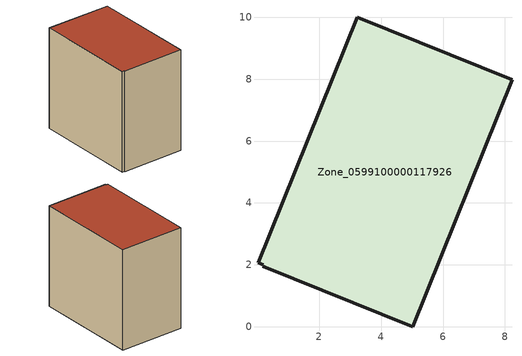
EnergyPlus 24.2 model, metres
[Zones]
Zone_0599100000117926
 floor ground (C_G): 5.02,0 0.18,1.95 0.2,2.01 0.02,2.07 3.23,10 8.23,7.98 z0
 wall outside (C_F): 5.02,0 8.23,7.98 3.23,10 0.02,2.07 0.2,2.01 0.18,1.95 5.02,0 z0:8.35
 roof outside (C_R): 0.18,1.95 5.02,0 8.23,7.98 3.23,10 0.02,2.07 0.2,2.01 z8.35
[BUILDING]
Pand.0599100000117926: North Axis=0; Terrain=City; Loads Convergence Tolerance Value=0.04; Temperature Convergence Tolerance Value=0.4; Solar Distribution=FullExterior; Maximum Number of Warmup Days=25; Minimum Number of Warmup Days=1
[Site:Location]
Rotterdam.The.Hague.AP_ZH_NLD Design_Conditions: Latitude=51.96; Longitude=4.45; Time Zone=1; Elevation=-4.5
[SITE:GROUNDTEMPERATURE:BUILDINGSURFACE]
18, 18, 18, 18, 18, 18, 18, 18, 18, 18, 18, 18
[MATERIAL] Thermal Absorptance=0.9; Solar Absorptance=0.7; Visible Absorptance=0.7
Name | Roughness | Thickness | Conductivity | Density | Specific Heat
G.TI.1975-1991 | MediumSmooth | 0.15 | 0.288461 | 540 | 1210
F.TI.1975-1991 | Rough | 0.3 | 0.230769 | 1920 | 840
R.TI.1975-1991 | MediumRough | 0.2 | 0.153846 | 1500 | 1000
[CONSTRUCTION]
C_G: G.TI.1975-1991
C_F: F.TI.1975-1991
C_R: R.TI.1975-1991
[ZONE]
Zone_0599100000117926: Type=1; Multiplier=1; Ceiling Height=Autocalculate; Volume=Autocalculate; Floor Area=autocalculate; Part of Total Floor Area=Yes
[ZONEINFILTRATION:DESIGNFLOWRATE]
Infil_Zone_0599100000117926: Zone or ZoneList or Space or SpaceList=Zone_0599100000117926; Schedule=AlwaysOn; Design Flow Rate Calculation Method=Flow/Area; Flow Rate per Floor Area=0.003; Constant Term Coefficient=1; Temperature Term Coefficient=0; Velocity Term Coefficient=0; Velocity Squared Term Coefficient=0
[HVACTEMPLATE:ZONE:IDEALLOADSAIRSYSTEM]
Zone_0599100000117926: Maximum Heating Supply Air Temperature=50; Minimum Cooling Supply Air Temperature=13; Maximum Heating Supply Air Humidity Ratio=0.0156; Minimum Cooling Supply Air Humidity Ratio=0.0077; Heating Limit=NoLimit; Cooling Limit=NoLimit; Dehumidification Control Type=ConstantSensibleHeatRatio; Cooling Sensible Heat Ratio=0.7; Dehumidification Setpoint=60; Humidification Control Type=None; Humidification Setpoint=30; Outdoor Air Method=None; Outdoor Air Flow Rate per Person=0.00944; Outdoor Air Flow Rate per Zone Floor Area=0; Outdoor Air Flow Rate per Zone=0; Demand Controlled Ventilation Type=None; Outdoor Air Economizer Type=NoEconomizer; Heat Recovery Type=None; Sensible Heat Recovery Effectiveness=0.7; Latent Heat Recovery Effectiveness=0.65
[ZONECONTROL:THERMOSTAT]
ThermostatControl_Zone_0599100000117926: Zone or ZoneList=Zone_0599100000117926; Control Type Schedule=DualSetpointControlType; Control 1=Thermostat_Zone_0599100000117926; Temperature Difference Between Cutout And Setpoint=0
[THERMOSTATSETPOINT:DUALSETPOINT]
Thermostat_Zone_0599100000117926: Heating Setpoint Temperature Schedule=HeatingSetpoint_Zone_0599100000117926; Cooling Setpoint Temperature Schedule=CoolingSetpoint_Zone_0599100000117926
[SCHEDULE:COMPACT]
HeatingSetpoint_Zone_0599100000117926: Through: 12/31, For: AllDays, Until: 24:00, 21
CoolingSetpoint_Zone_0599100000117926: Through: 12/31, For: AllDays, Until: 24:00, 24
DualSetpointControlType: Through: 12/31, For: AllDays, Until: 24:00, 4
AlwaysOn: Through: 12/31, For: AllDays, Until: 24:00, 1
